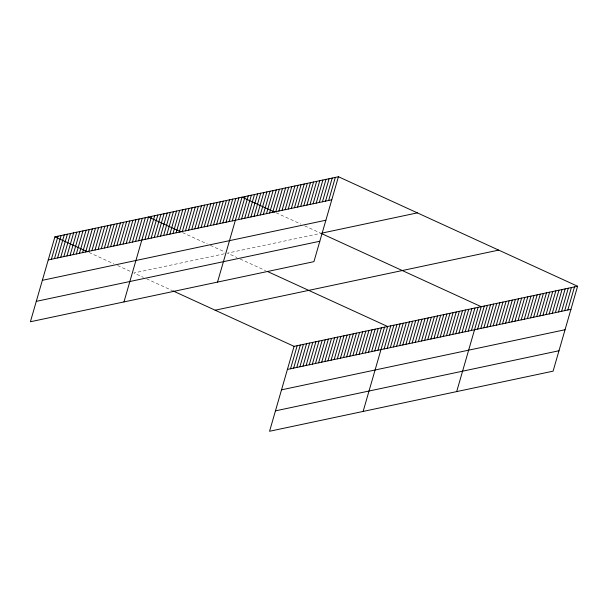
<?xml version="1.0" encoding="UTF-8"?>
<svg xmlns="http://www.w3.org/2000/svg" width="608" height="608" viewBox="0 0 608 608"><rect width="100%" height="100%" fill="white"/><g stroke="black" fill="none" stroke-linecap="round" stroke-linejoin="round"><path stroke-width="0.46" stroke-dasharray="3.04 2.28" d="M224.276 253.802L133.836 272.977L143.404 277.354M276.085 212.762L300.846 224.094M304.714 225.864L320.963 233.305L227.4 253.141L236.968 257.526M182.522 232.59L207.282 243.93M210.376 245.351L225.074 252.077M240.152 258.985L265.666 270.666M88.958 252.426L113.719 263.766M117.587 265.536L131.51 271.913M146.589 278.814L172.102 290.495"/><path stroke-width="0.91" d="M338.436 176.738L54.91 236.839L30.4 321.754L313.926 261.653L338.436 176.738L577.6 286.246L553.09 371.161L269.564 431.262L294.074 346.347L577.6 286.246M51.368 259.259L58.026 236.178M54.484 258.598L61.15 235.516M57.6 257.936L64.266 234.855M60.724 257.275L67.382 234.194M63.84 256.614L70.505 233.533M66.956 255.953L73.621 232.872M70.08 255.292L76.745 232.21M73.196 254.63L79.861 231.549M76.319 253.969L82.977 230.888M79.435 253.308L86.1 230.227M82.551 252.647L89.216 229.566M85.675 251.986L92.332 228.904M88.791 251.324L95.456 228.243M91.907 250.663L98.572 227.582M95.03 250.002L101.688 226.921M98.146 249.341L104.812 226.26M101.262 248.68L107.928 225.598M104.386 248.018L111.051 224.937M107.502 247.357L114.167 224.276M110.626 246.696L117.283 223.615M113.742 246.035L120.407 222.954M116.858 245.374L123.523 222.292M119.981 244.712L126.639 221.631M123.097 244.051L129.762 220.97M126.213 243.39L132.878 220.309M129.337 242.736L135.994 219.648M132.453 242.075L139.118 218.986M135.569 241.414L142.234 218.325M138.692 240.753L145.358 217.664M123.964 301.918L148.474 217.003L180.971 231.884M144.932 239.43L151.59 216.342M148.048 238.769L154.713 215.68M151.164 238.108L157.829 215.019M154.288 237.447L160.945 214.358M157.404 236.786L164.069 213.697M160.52 236.124L167.185 213.036M163.643 235.463L170.301 212.374M166.759 234.802L173.424 211.713M169.875 234.141L176.54 211.052M172.999 233.48L179.664 210.391M176.115 232.818L182.78 209.73M179.238 232.157L185.896 209.068M182.354 231.496L189.02 208.407M185.47 230.835L192.136 207.746M188.594 230.174L195.252 207.085M191.71 229.512L198.375 206.424M194.826 228.851L201.491 205.762M197.95 228.19L204.607 205.101M201.066 227.529L207.731 204.44M204.182 226.868L210.847 203.779M207.305 226.206L213.97 203.118M210.421 225.545L217.086 202.456M213.545 224.884L220.202 201.795M216.661 224.223L223.326 201.134M219.777 223.562L226.442 200.473M222.9 222.9L229.558 199.812M226.016 222.239L232.682 199.15M229.132 221.578L235.798 198.489M232.256 220.917L238.914 197.828M217.527 282.089L242.037 197.167L274.535 212.048M238.48 219.594L245.146 196.513M241.589 218.933L248.254 195.852M244.705 218.28L251.362 195.191M247.813 217.618L254.471 194.53M250.922 216.957L257.587 193.876M254.03 216.296L260.695 193.215M257.138 215.642L263.804 192.554M260.247 214.981L266.912 191.892M263.363 214.32L270.02 191.239M266.471 213.659L273.129 190.578M269.58 213.005L276.245 189.916M272.688 212.344L279.353 189.263M275.796 211.683L282.462 188.602M278.905 211.022L285.57 187.94M282.021 210.368L288.678 187.279M285.129 209.707L291.787 186.626M288.238 209.046L294.903 185.964M291.346 208.392L298.011 185.303M294.454 207.731L301.12 184.642M297.563 207.07L304.228 183.988M300.671 206.408L307.336 183.327M303.787 205.755L310.445 182.666M306.896 205.094L313.553 182.005M310.004 204.432L316.669 181.351M313.112 203.771L319.778 180.69M316.221 203.118L322.886 180.029M319.329 202.456L325.994 179.368M322.445 201.795L329.103 178.714M325.554 201.134L332.211 178.053M328.662 200.48L335.327 177.392M290.533 368.775L297.198 345.686M293.649 368.114L300.314 345.025M296.772 367.452L303.43 344.364M299.888 366.791L306.554 343.702M303.004 366.13L309.67 343.041M306.128 365.469L312.786 342.38M309.244 364.808L315.909 341.719M312.36 364.146L319.025 341.058M315.484 363.485L322.149 340.396M318.6 362.824L325.265 339.735M321.723 362.163L328.381 339.074M324.839 361.502L331.504 338.413M327.955 360.84L334.62 337.752M331.079 360.179L337.736 337.09M334.195 359.518L340.86 336.429M337.311 358.857L343.976 335.768M340.434 358.196L347.092 335.107M343.55 357.534L350.216 334.446M346.666 356.873L353.332 333.784M349.79 356.212L356.455 333.123M352.906 355.551L359.571 332.462M356.03 354.89L362.687 331.801M359.146 354.228L365.811 331.14M362.262 353.567L368.927 330.478M365.385 352.906L372.043 329.817M368.501 352.245L375.166 329.156M371.617 351.584L378.282 328.495M374.741 350.922L381.398 327.834M377.857 350.261L384.522 327.172M363.128 411.434L387.638 326.511L267.262 271.396M384.096 348.939L390.762 325.85M387.212 348.278L393.878 325.189M390.336 347.616L396.994 324.528M393.452 346.955L400.117 323.866M396.568 346.294L403.233 323.205M399.692 345.633L406.349 322.544M402.808 344.972L409.473 321.883M405.924 344.31L412.589 321.222M409.047 343.649L415.705 320.56M412.163 342.988L418.828 319.899M415.279 342.327L421.944 319.238M418.403 341.666L425.068 318.577M421.519 341.004L428.184 317.923M424.642 340.343L431.3 317.262M427.758 339.682L434.424 316.601M430.874 339.021L437.54 315.94M433.998 338.36L440.656 315.278M437.114 337.698L443.779 314.617M440.23 337.037L446.895 313.956M443.354 336.376L450.011 313.295M446.47 335.715L453.135 312.634M449.586 335.054L456.251 311.972M452.709 334.392L459.367 311.311M455.825 333.731L462.49 310.65M458.949 333.07L465.606 309.989M462.065 332.409L468.73 309.328M465.181 331.748L471.846 308.666M468.304 331.086L474.962 308.005M471.42 330.425L478.086 307.344M456.692 391.598L481.202 306.683L321.761 233.67M477.645 329.103L484.31 306.022M480.761 328.449L487.418 305.36M483.869 327.788L490.534 304.699M486.978 327.127L493.643 304.046M490.086 326.466L496.751 303.384M493.194 325.812L499.86 302.723M496.303 325.151L502.968 302.062M499.419 324.49L506.076 301.408M502.527 323.828L509.185 300.747M505.636 323.175L512.301 300.086M508.744 322.514L515.409 299.432M511.852 321.852L518.518 298.771M514.961 321.191L521.626 298.11M518.077 320.538L524.734 297.449M521.185 319.876L527.843 296.795M524.294 319.215L530.959 296.134M527.402 318.562L534.067 295.473M530.51 317.9L537.176 294.812M533.619 317.239L540.284 294.158M536.735 316.578L543.392 293.497M539.843 315.924L546.501 292.836M542.952 315.263L549.617 292.174M546.06 314.602L552.725 291.521M549.168 313.941L555.834 290.86M552.277 313.287L558.942 290.198M555.385 312.626L562.05 289.537M558.501 311.965L565.159 288.884M561.61 311.304L568.275 288.222M564.718 310.65L571.383 287.561M567.826 309.989L574.492 286.908M48.245 259.92L331.77 199.819M42.355 280.326L325.88 220.225M321.738 233.145L417.362 212.876M36.29 301.348L319.816 241.247M215.148 310.209L498.674 250.108M287.417 369.436L570.935 309.328M281.527 389.834L565.045 329.734M275.454 410.864L558.98 350.755M54.91 236.839L87.408 251.72M172.9 290.86L294.074 346.347"/></g></svg>
